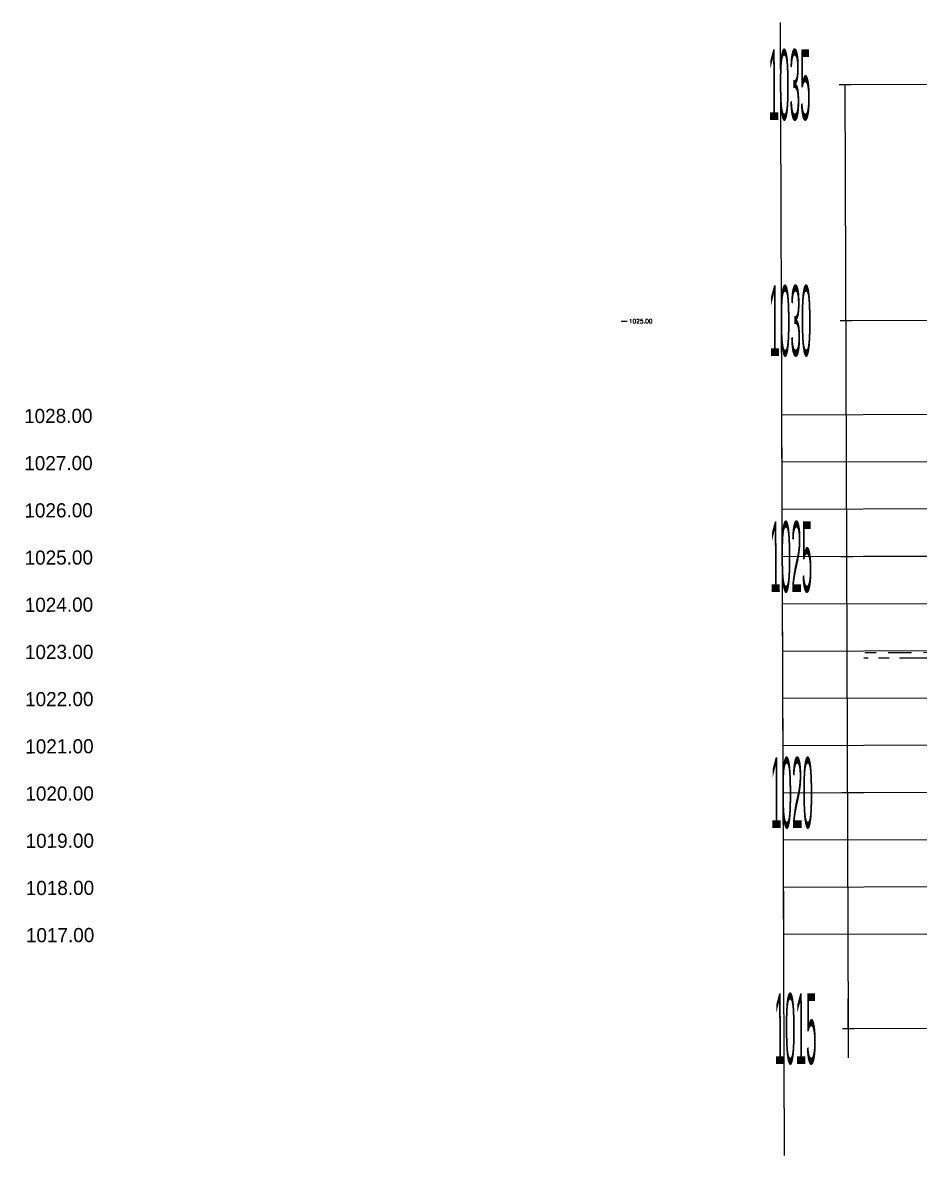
# Model space of a CAD drawing. Header units: metres. Extents: x 16518 to 16970, y 5648484 to 5648778.
# Drawn here: x 16518.2 to 16613.2, y 5648657.4 to 5648777.3 of the extents above; entities that cross this region are included whole.
import ezdxf

# ---------------------------------------------------------------- set-up
doc = ezdxf.new("R2010")
doc.units = ezdxf.units.M
for name, pattern in [('DASHED2', [0.375, 0.25, -0.125]), ('DGN Style 3', [12, 9, -3]), ('DGN Style 6', [16, 0, -2, 6, -2, 2, -2, 2]), ('PHANTOM2', [31.75, 15.875, -3.175, 3.175, -3.175, 3.175, -3.175])]:
    doc.linetypes.add(name, pattern=pattern)
for name, color, linetype in [('C-RD-PRF-SODL', 3, 'DGN Style 3'), ('C-RD-PRF-SODR', 40, 'DGN Style 6'), ('C-ROAD-PROF-GRID-MAJR', 253, 'Continuous'), ('C-ROAD-PROF-TEXT', 11, 'Continuous'), ('C-ROAD-PROF-TTLB', 5, 'Continuous'), ('S-BR-DIM', 1, 'Continuous'), ('S-GRID', 27, 'Continuous')]:
    doc.layers.add(name, color=color, linetype=linetype)
doc.layers.add('S-BR-NPLOT', color=250, linetype='Continuous', plot=False)
doc.styles.add('AT Text Standard', font='simplex.shx', dxfattribs={"oblique": 1e-05, "height": 3})
doc.styles.add('AT_Font_Prop_3.0', font='font005.shx', dxfattribs={"height": 3})
doc.styles.add('G-AN-TXT', font='font005.shx', dxfattribs={"height": 0.003})

msp = doc.modelspace()

# ---------------------------------------------------------------- linework, layer by layer
at = {"layer": 'C-RD-PRF-SODL', "color": 1, "linetype": 'DASHED2', "lineweight": -3, "ltscale": 10}
msp.add_lwpolyline([(16616.1248, 5648710.6093), (16607.4262, 5648710.5792)], dxfattribs=at)
at = {"layer": 'C-RD-PRF-SODR', "color": 1, "linetype": 'PHANTOM2', "lineweight": -3, "ltscale": 0.35}
msp.add_lwpolyline([(16616.6481, 5648710.041), (16607.3235, 5648710.0087)], dxfattribs=at)
at = {"layer": 'C-ROAD-PROF-GRID-MAJR', "color": 8, "linetype": 'Continuous', "lineweight": -3}
for p, q in [((16605.3252, 5648770.7935), (16625.3251, 5648770.8627)), ((16605.6716, 5648670.7941), (16605.3252, 5648770.7935)), ((16605.4118, 5648745.7936), (16625.4117, 5648745.8629)), ((16605.4984, 5648720.7938), (16625.4983, 5648720.863)), ((16605.585, 5648695.7939), (16625.5849, 5648695.8632)), ((16605.6716, 5648670.7941), (16625.6715, 5648670.8633))]:
    msp.add_line(p, q, dxfattribs=at)
at = {"layer": 'C-ROAD-PROF-TEXT', "color": 11, "linetype": 'Continuous', "lineweight": -3}
for p, q in [((16604.7002, 5648770.7913), (16605.9502, 5648770.7956)), ((16604.7868, 5648745.7915), (16606.0368, 5648745.7958)), ((16604.8734, 5648720.7916), (16606.1234, 5648720.7959)), ((16604.96, 5648695.7918), (16606.21, 5648695.7961)), ((16605.6825, 5648667.6691), (16605.6608, 5648673.919)), ((16605.0466, 5648670.7919), (16606.2966, 5648670.7962))]:
    msp.add_line(p, q, dxfattribs=at)
at = {"layer": 'C-ROAD-PROF-TTLB', "color": 5, "linetype": 'Continuous', "lineweight": -3}
for p, q in [((16605.3252, 5648770.7935), (16845.3238, 5648771.6248)), ((16605.6716, 5648670.7941), (16605.3252, 5648770.7935)), ((16605.6716, 5648670.7941), (16845.6702, 5648671.6254))]:
    msp.add_line(p, q, dxfattribs=at)
at = {"layer": 'S-BR-DIM'}
msp.add_line((16581.604, 5648745.7111), (16582.2189, 5648745.7133), dxfattribs=at)
at = {"layer": 'S-BR-NPLOT'}
msp.add_line((16598.4483, 5648777.3438), (16598.8639, 5648657.357), dxfattribs=at)
at = {"layer": 'S-GRID', "linetype": 'Continuous', "lineweight": -3}
for p, q in [((16838.5908, 5648736.6013), (16598.5923, 5648735.7699)), ((16598.5923, 5648735.7699), (16598.7828, 5648680.7703)), ((16838.6082, 5648731.6013), (16598.6096, 5648730.77)), ((16838.6255, 5648726.6014), (16598.6269, 5648725.77)), ((16838.6428, 5648721.6014), (16598.6442, 5648720.77)), ((16598.6616, 5648715.7701), (16838.6601, 5648716.6014)), ((16598.6789, 5648710.7701), (16838.6774, 5648711.6014)), ((16598.6962, 5648705.7701), (16838.6948, 5648706.6015)), ((16598.7135, 5648700.7701), (16838.7121, 5648701.6015)), ((16598.7308, 5648695.7702), (16838.7294, 5648696.6015)), ((16598.7482, 5648690.7702), (16838.7467, 5648691.6016)), ((16598.7655, 5648685.7702), (16838.764, 5648686.6016)), ((16598.7828, 5648680.7703), (16838.7814, 5648681.6016))]:
    msp.add_line(p, q, dxfattribs=at)

# ---------------------------------------------------------------- texts
at = {"layer": 'C-ROAD-PROF-TEXT', "color": 11, "lineweight": 30, "style": 'G-AN-TXT', "oblique": 0, "width": 0.2}
for s, p in [('1035', (16597.2133, 5648767.0153)), ('1030', (16597.2999, 5648742.0155)), ('1025', (16597.3865, 5648717.0156)), ('1020', (16597.4731, 5648692.0158)), ('1015', (16597.8454, 5648667.0169))]:
    msp.add_text(s, height=7.5, rotation=0.198474, dxfattribs=at).set_placement(p)
at = {"layer": 'S-BR-DIM', "color": 2, "insert": (16583.6595, 5648745.7217), "char_height": 0.45, "width": 6.864686, "attachment_point": 5, "rotation": 0.198474, "style": 'AT Text Standard'}
msp.add_mtext('\\A1;1025.00', dxfattribs=at)
at = {"layer": 'S-BR-DIM', "color": 2, "lineweight": 30, "char_height": 1.5, "attachment_point": 5, "rotation": 0.198474, "style": 'AT_Font_Prop_3.0', "bg_fill": 3, "box_fill_scale": 1.1, "bg_fill_color": 256, "bg_fill_true_color": 13158600, "bg_fill_transparency": 0}
for s, insert in [('\\A1;1028.00', (16521.933, 5648735.674)), ('\\A1;1027.00', (16521.9504, 5648730.6741)), ('\\A1;1026.00', (16521.9677, 5648725.6741)), ('\\A1;1025.00', (16521.985, 5648720.6741)), ('\\A1;1024.00', (16522.0023, 5648715.6742)), ('\\A1;1023.00', (16522.0196, 5648710.6742)), ('\\A1;1022.00', (16522.037, 5648705.6742)), ('\\A1;1021.00', (16522.0543, 5648700.6742)), ('\\A1;1020.00', (16522.0716, 5648695.6743)), ('\\A1;1019.00', (16522.0889, 5648690.6743)), ('\\A1;1018.00', (16522.1062, 5648685.6743)), ('\\A1;1017.00', (16522.1236, 5648680.6744))]:
    msp.add_mtext(s, dxfattribs=dict(at, insert=insert))

doc.saveas('drawing.dxf')
